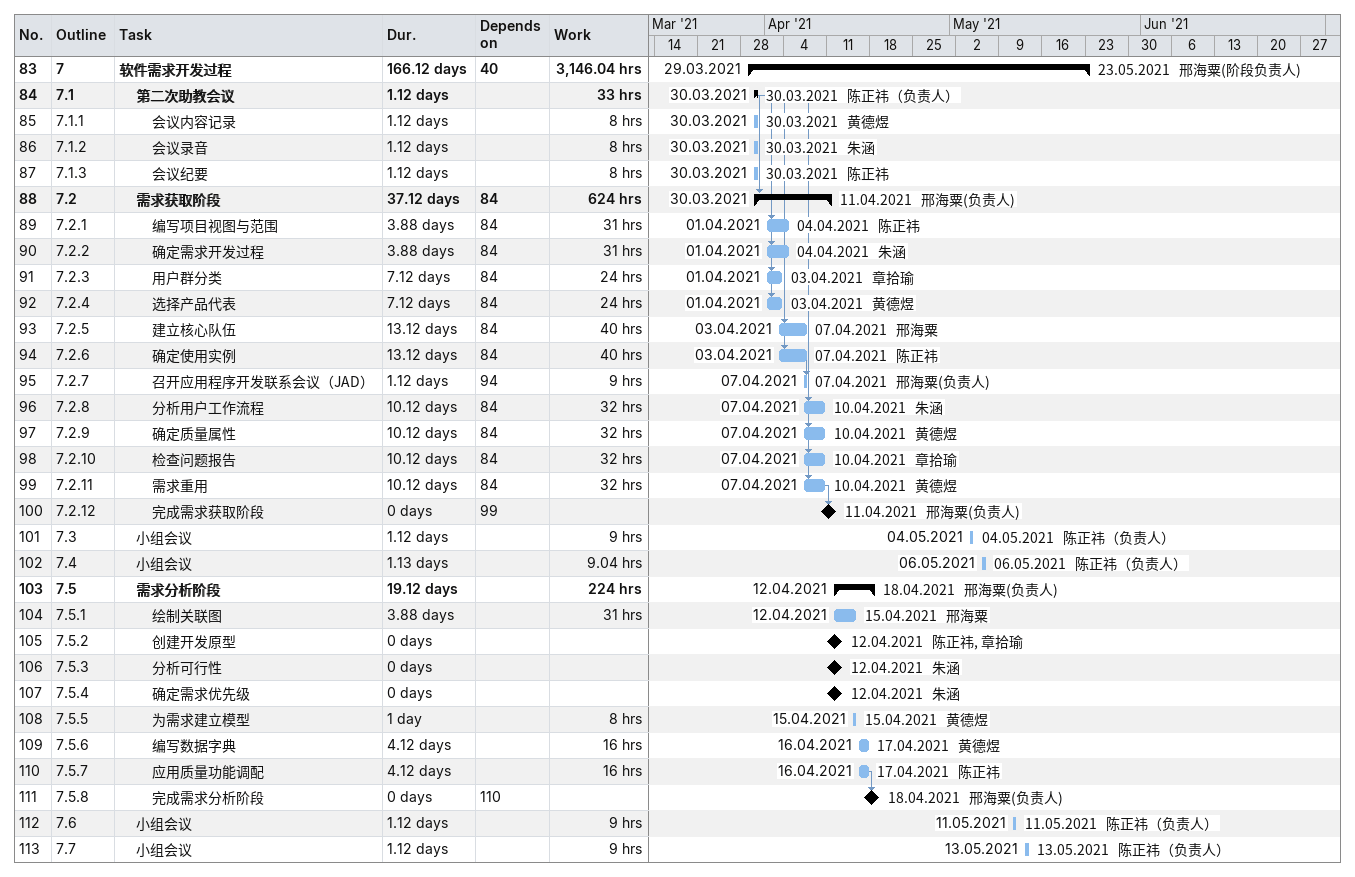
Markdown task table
| ID | WBS | Task | Duration | Start | Finish | Predecessors | Resources | Work (h) |
|---|---|---|---|---|---|---|---|---|
| 83 | 7 | **软件需求开发过程** | 166.12d | 2021-03-29 | 2021-05-23 | 40 | 邢海粟(阶段负责人) | 3146.04 |
| 84 | 7.1 | **第二次助教会议** | 1.12d | 2021-03-30 | 2021-03-30 |  | 陈正祎（负责人） | 33 |
| 85 | 7.1.1 | 会议内容记录 | 1.12d | 2021-03-30 | 2021-03-30 |  | 黄德煜 | 8 |
| 86 | 7.1.2 | 会议录音 | 1.12d | 2021-03-30 | 2021-03-30 |  | 朱涵 | 8 |
| 87 | 7.1.3 | 会议纪要 | 1.12d | 2021-03-30 | 2021-03-30 |  | 陈正祎 | 8 |
| 88 | 7.2 | **需求获取阶段** | 37.12d | 2021-03-30 | 2021-04-11 | 84 | 邢海粟(负责人) | 624 |
| 89 | 7.2.1 | 编写项目视图与范围 | 3.88d | 2021-04-01 | 2021-04-04 | 84 | 陈正祎 | 31 |
| 90 | 7.2.2 | 确定需求开发过程 | 3.88d | 2021-04-01 | 2021-04-04 | 84 | 朱涵 | 31 |
| 91 | 7.2.3 | 用户群分类 | 7.12d | 2021-04-01 | 2021-04-03 | 84 | 章拾瑜 | 24 |
| 92 | 7.2.4 | 选择产品代表 | 7.12d | 2021-04-01 | 2021-04-03 | 84 | 黄德煜 | 24 |
| 93 | 7.2.5 | 建立核心队伍 | 13.12d | 2021-04-03 | 2021-04-07 | 84 | 邢海粟 | 40 |
| 94 | 7.2.6 | 确定使用实例 | 13.12d | 2021-04-03 | 2021-04-07 | 84 | 陈正祎 | 40 |
| 95 | 7.2.7 | 召开应用程序开发联系会议（JAD） | 1.12d | 2021-04-07 | 2021-04-07 | 94 | 邢海粟(负责人) | 9 |
| 96 | 7.2.8 | 分析用户工作流程 | 10.12d | 2021-04-07 | 2021-04-10 | 84 | 朱涵 | 32 |
| 97 | 7.2.9 | 确定质量属性 | 10.12d | 2021-04-07 | 2021-04-10 | 84 | 黄德煜 | 32 |
| 98 | 7.2.10 | 检查问题报告 | 10.12d | 2021-04-07 | 2021-04-10 | 84 | 章拾瑜 | 32 |
| 99 | 7.2.11 | 需求重用 | 10.12d | 2021-04-07 | 2021-04-10 | 84 | 黄德煜 | 32 |
| 100 | 7.2.12 | 完成需求获取阶段 | 0d | 2021-04-11 | 2021-04-11 | 99 | 邢海粟(负责人) |  |
| 101 | 7.3 | 小组会议 | 1.12d | 2021-05-04 | 2021-05-04 |  | 陈正祎（负责人） | 9 |
| 102 | 7.4 | 小组会议 | 1.13d | 2021-05-06 | 2021-05-06 |  | 陈正祎（负责人） | 9.04 |
| 103 | 7.5 | **需求分析阶段** | 19.12d | 2021-04-12 | 2021-04-18 |  | 邢海粟(负责人) | 224 |
| 104 | 7.5.1 | 绘制关联图 | 3.88d | 2021-04-12 | 2021-04-15 |  | 邢海粟 | 31 |
| 105 | 7.5.2 | 创建开发原型 | 0d | 2021-04-12 | 2021-04-12 |  | 陈正祎, 章拾瑜 |  |
| 106 | 7.5.3 | 分析可行性 | 0d | 2021-04-12 | 2021-04-12 |  | 朱涵 |  |
| 107 | 7.5.4 | 确定需求优先级 | 0d | 2021-04-12 | 2021-04-12 |  | 朱涵 |  |
| 108 | 7.5.5 | 为需求建立模型 | 1d | 2021-04-15 | 2021-04-15 |  | 黄德煜 | 8 |
| 109 | 7.5.6 | 编写数据字典 | 4.12d | 2021-04-16 | 2021-04-17 |  | 黄德煜 | 16 |
| 110 | 7.5.7 | 应用质量功能调配 | 4.12d | 2021-04-16 | 2021-04-17 |  | 陈正祎 | 16 |
| 111 | 7.5.8 | 完成需求分析阶段 | 0d | 2021-04-18 | 2021-04-18 | 110 | 邢海粟(负责人) |  |
| 112 | 7.6 | 小组会议 | 1.12d | 2021-05-11 | 2021-05-11 |  | 陈正祎（负责人） | 9 |
| 113 | 7.7 | 小组会议 | 1.12d | 2021-05-13 | 2021-05-13 |  | 陈正祎（负责人） | 9 |
